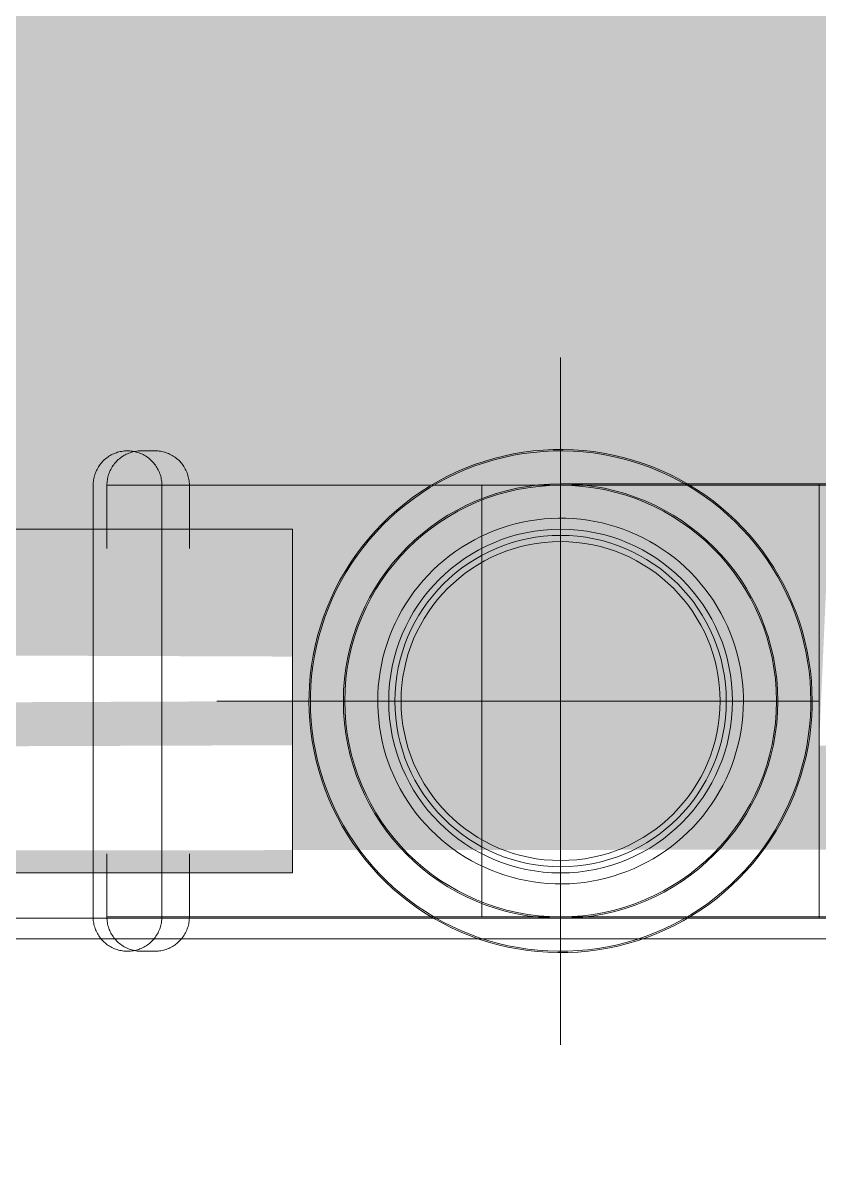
# Model space of a CAD drawing. Header units: metres. Extents: x 149 to 429, y -3 to 162.
# Drawn here: x 361.0485 to 361.1064, y 100.7074 to 100.7908 of the extents above; entities that cross this region are included whole.
import ezdxf

# ---------------------------------------------------------------- set-up
doc = ezdxf.new("R2010")
doc.units = ezdxf.units.M
doc.layers.add('1053_ARQ_BASE_MATADOURO_dwg', color=7, linetype='Continuous', lineweight=5, true_color=0x767676)
for name, color, linetype, lineweight in [('A-VISTA01', 7, 'Continuous', 20), ('A-WALL', 7, 'Continuous', 9), ('A_lay', 7, 'Continuous', 5), ('P-PIPE', 7, 'Continuous', 5), ('P-PIPE-CNTR', 7, 'Continuous', 5)]:
    doc.layers.add(name, color=color, linetype=linetype, lineweight=lineweight)

# ---------------------------------------------------------------- blocks, each defined once
blk = doc.blocks.new('AÇO_Cotovelo 90 45 - AÇO_Cotovelo 90 45-V111-TÉRREO 1_20 - Dependente 2')
at = {"layer": 'P-PIPE'}
for p, q in [((154.715823, 100.757284), (154.701323, 100.757284)), ((154.701323, 100.757284), (154.701323, 100.741484)), ((154.701323, 100.741484), (154.701323, 100.757284)), ((154.715823, 100.741484), (154.715823, 100.757284)), ((154.701323, 100.741484), (154.701323, 100.725684)), ((154.701323, 100.725684), (154.701323, 100.741484)), ((154.715823, 100.725684), (154.715823, 100.741484)), ((154.701323, 100.725684), (154.715823, 100.725684))]:
    blk.add_line(p, q, dxfattribs=at)
at = {"layer": 'P-PIPE', "flags": 128}
for points in [[(154.700823, 100.741484), (154.700808, 100.742216), (154.700765, 100.742947), (154.700691, 100.743675), (154.700589, 100.7444), (154.700458, 100.74512), (154.700299, 100.745834), (154.70011, 100.746542), (154.699894, 100.747241), (154.69965, 100.747931), (154.699378, 100.748611), (154.69908, 100.749279), (154.698755, 100.749935), (154.698404, 100.750577), (154.698028, 100.751205), (154.697627, 100.751817), (154.697201, 100.752413), (154.696753, 100.752991), (154.696281, 100.753551), (154.695788, 100.754092), (154.695273, 100.754612), (154.694738, 100.755111), (154.694183, 100.755589), (154.69361, 100.756044), (154.693018, 100.756476), (154.692411, 100.756883), (154.691787, 100.757266), (154.691148, 100.757624), (154.690496, 100.757956), (154.689831, 100.758262), (154.689154, 100.758541), (154.688467, 100.758792), (154.68777, 100.759016), (154.687065, 100.759212), (154.686352, 100.759379), (154.685633, 100.759518), (154.68491, 100.759628), (154.684182, 100.759709), (154.683452, 100.759761), (154.682721, 100.759783), (154.681989, 100.759777), (154.681258, 100.759741), (154.680529, 100.759675), (154.679803, 100.759581), (154.679081, 100.759458), (154.678365, 100.759306), (154.677656, 100.759125), (154.676954, 100.758916), (154.676262, 100.75868), (154.675579, 100.758416), (154.674908, 100.758124), (154.674248, 100.757807), (154.673602, 100.757463), (154.67297, 100.757093), (154.672354, 100.756699), (154.671753, 100.75628), (154.67117, 100.755837), (154.670606, 100.755372), (154.67006, 100.754884), (154.669534, 100.754375), (154.669029, 100.753845), (154.668545, 100.753296), (154.668084, 100.752727), (154.667646, 100.752141), (154.667232, 100.751538), (154.666842, 100.750918), (154.666477, 100.750283), (154.666138, 100.749635), (154.665825, 100.748973), (154.665539, 100.748299), (154.66528, 100.747615), (154.665049, 100.74692), (154.664846, 100.746217), (154.66467, 100.745506), (154.664524, 100.744789), (154.664406, 100.744067), (154.664317, 100.74334), (154.664258, 100.742611), (154.664227, 100.741879), (154.664223, 100.741484)], [(154.710823, 100.757284), (154.710825, 100.757384), (154.710831, 100.757484), (154.710841, 100.757584), (154.710855, 100.757683), (154.710873, 100.757781), (154.710895, 100.757879), (154.71092, 100.757975), (154.71095, 100.758071), (154.710983, 100.758165), (154.71102, 100.758258), (154.711061, 100.758349), (154.711106, 100.758439), (154.711153, 100.758527), (154.711205, 100.758612), (154.71126, 100.758696), (154.711318, 100.758777), (154.711379, 100.758856), (154.711444, 100.758933), (154.711511, 100.759007), (154.711581, 100.759078), (154.711654, 100.759146), (154.71173, 100.759211), (154.711808, 100.759273), (154.711889, 100.759332), (154.711972, 100.759388), (154.712057, 100.75944), (154.712145, 100.759489), (154.712234, 100.759535), (154.712325, 100.759576), (154.712417, 100.759614), (154.712511, 100.759649), (154.712606, 100.759679), (154.712703, 100.759706), (154.7128, 100.759729), (154.712898, 100.759748), (154.712997, 100.759763), (154.713096, 100.759774), (154.713196, 100.759781), (154.713296, 100.759784), (154.713323, 100.759784)], [(154.713323, 100.759784), (154.713423, 100.759782), (154.713523, 100.759776), (154.713622, 100.759766), (154.713721, 100.759752), (154.71382, 100.759734), (154.713917, 100.759713), (154.714014, 100.759687), (154.714109, 100.759657), (154.714204, 100.759624), (154.714297, 100.759587), (154.714388, 100.759546), (154.714477, 100.759502), (154.714565, 100.759454), (154.714651, 100.759402), (154.714735, 100.759348), (154.714816, 100.75929), (154.714895, 100.759228), (154.714971, 100.759164), (154.715045, 100.759096), (154.715116, 100.759026), (154.715185, 100.758953), (154.71525, 100.758877), (154.715312, 100.758799), (154.715371, 100.758718), (154.715427, 100.758635), (154.715479, 100.75855), (154.715528, 100.758463), (154.715573, 100.758374), (154.715615, 100.758283), (154.715653, 100.75819), (154.715687, 100.758096), (154.715718, 100.758001), (154.715745, 100.757905), (154.715768, 100.757807), (154.715787, 100.757709), (154.715802, 100.75761), (154.715813, 100.757511), (154.71582, 100.757411), (154.715823, 100.757311), (154.715823, 100.757284)], [(154.701323, 100.757284), (154.700571, 100.757284), (154.699821, 100.757284), (154.699072, 100.757284), (154.698328, 100.757284), (154.697588, 100.757284), (154.696854, 100.757284), (154.696128, 100.757284), (154.695409, 100.757284), (154.6947, 100.757284), (154.694002, 100.757284), (154.693315, 100.757284), (154.692642, 100.757284), (154.691982, 100.757284), (154.691337, 100.757284), (154.690708, 100.757284), (154.690096, 100.757284), (154.689502, 100.757284), (154.688927, 100.757284), (154.688371, 100.757284), (154.687837, 100.757284), (154.687324, 100.757284), (154.686833, 100.757284), (154.686366, 100.757284), (154.685922, 100.757284), (154.685503, 100.757284), (154.68511, 100.757284), (154.684742, 100.757284), (154.684401, 100.757284), (154.684087, 100.757284), (154.683801, 100.757284), (154.683542, 100.757284), (154.683312, 100.757284), (154.683111, 100.757284), (154.682939, 100.757284), (154.682797, 100.757284), (154.682684, 100.757284), (154.6826, 100.757284), (154.682547, 100.757284)], [(154.710823, 100.757272), (154.710823, 100.757234), (154.710823, 100.757171), (154.710823, 100.757083), (154.710823, 100.756969), (154.710823, 100.756831), (154.710823, 100.756669), (154.710823, 100.756482), (154.710823, 100.756271), (154.710823, 100.756037), (154.710823, 100.755779), (154.710823, 100.755499), (154.710823, 100.755196), (154.710823, 100.754871), (154.710823, 100.754525), (154.710823, 100.754157), (154.710823, 100.75377), (154.710823, 100.753363), (154.710823, 100.752937), (154.710823, 100.752492), (154.710823, 100.75203), (154.710823, 100.751551), (154.710823, 100.751056), (154.710823, 100.750546), (154.710823, 100.750021), (154.710823, 100.749483), (154.710823, 100.748931), (154.710823, 100.748368), (154.710823, 100.747794), (154.710823, 100.74721), (154.710823, 100.746616), (154.710823, 100.746014), (154.710823, 100.745406), (154.710823, 100.74479), (154.710823, 100.74417), (154.710823, 100.743545), (154.710823, 100.742917), (154.710823, 100.742287), (154.710823, 100.741655), (154.710823, 100.741484)], [(154.710823, 100.753662), (154.710823, 100.754055), (154.710823, 100.754428), (154.710823, 100.75478), (154.710823, 100.75511), (154.710823, 100.755419), (154.710823, 100.755706), (154.710823, 100.75597), (154.710823, 100.756211), (154.710823, 100.756428), (154.710823, 100.756621), (154.710823, 100.75679), (154.710823, 100.756935), (154.710823, 100.757054), (154.710823, 100.757149), (154.710823, 100.757219), (154.710823, 100.757264)], [(154.715823, 100.757272), (154.715823, 100.757234), (154.715823, 100.757171), (154.715823, 100.757083), (154.715823, 100.756969), (154.715823, 100.756831), (154.715823, 100.756669), (154.715823, 100.756482), (154.715823, 100.756271), (154.715823, 100.756037), (154.715823, 100.755779), (154.715823, 100.755499), (154.715823, 100.755196), (154.715823, 100.754871), (154.715823, 100.754525), (154.715823, 100.754157), (154.715823, 100.75377)], [(154.715823, 100.741484), (154.715823, 100.742116), (154.715823, 100.742747), (154.715823, 100.743376), (154.715823, 100.744002), (154.715823, 100.744623), (154.715823, 100.74524), (154.715823, 100.745851), (154.715823, 100.746454), (154.715823, 100.74705), (154.715823, 100.747637), (154.715823, 100.748214), (154.715823, 100.74878), (154.715823, 100.749335), (154.715823, 100.749877), (154.715823, 100.750406), (154.715823, 100.75092), (154.715823, 100.751419), (154.715823, 100.751903), (154.715823, 100.752369), (154.715823, 100.752819), (154.715823, 100.75325), (154.715823, 100.753662), (154.715823, 100.754055), (154.715823, 100.754428), (154.715823, 100.75478), (154.715823, 100.75511), (154.715823, 100.755419), (154.715823, 100.755706), (154.715823, 100.75597), (154.715823, 100.756211), (154.715823, 100.756428), (154.715823, 100.756621), (154.715823, 100.75679), (154.715823, 100.756935), (154.715823, 100.757054), (154.715823, 100.757149), (154.715823, 100.757219), (154.715823, 100.757264)], [(154.669223, 100.741484), (154.669234, 100.742016), (154.669266, 100.742547), (154.669319, 100.743077), (154.669393, 100.743603), (154.669488, 100.744127), (154.669604, 100.744646), (154.669741, 100.74516), (154.669898, 100.745668), (154.670076, 100.74617), (154.670273, 100.746664), (154.67049, 100.747149), (154.670726, 100.747626), (154.670981, 100.748093), (154.671255, 100.748549), (154.671546, 100.748994), (154.671855, 100.749427), (154.672181, 100.749847), (154.672524, 100.750254), (154.672883, 100.750647), (154.673257, 100.751025), (154.673646, 100.751388), (154.674049, 100.751735), (154.674466, 100.752066), (154.674895, 100.75238), (154.675337, 100.752676), (154.67579, 100.752954), (154.676254, 100.753214), (154.676728, 100.753456), (154.677212, 100.753678), (154.677704, 100.75388), (154.678203, 100.754063), (154.67871, 100.754226), (154.679222, 100.754368), (154.67974, 100.75449), (154.680262, 100.754591), (154.680788, 100.754671), (154.681317, 100.75473), (154.681848, 100.754767), (154.682379, 100.754784), (154.682911, 100.754779), (154.683443, 100.754752), (154.683973, 100.754705), (154.6845, 100.754637), (154.685024, 100.754547), (154.685545, 100.754437), (154.68606, 100.754305), (154.68657, 100.754154), (154.687074, 100.753982), (154.68757, 100.75379), (154.688058, 100.753578), (154.688537, 100.753347), (154.689007, 100.753097), (154.689466, 100.752828), (154.689914, 100.752542), (154.69035, 100.752237), (154.690774, 100.751916), (154.691184, 100.751577), (154.691581, 100.751223), (154.691963, 100.750853), (154.69233, 100.750468), (154.692682, 100.750069), (154.693017, 100.749656), (154.693335, 100.749229), (154.693636, 100.748791), (154.69392, 100.74834), (154.694185, 100.747879), (154.694431, 100.747408), (154.694658, 100.746927), (154.694866, 100.746437), (154.695055, 100.74594), (154.695223, 100.745435), (154.695371, 100.744924), (154.695498, 100.744407), (154.695604, 100.743886), (154.69569, 100.743361), (154.695754, 100.742833), (154.695798, 100.742303), (154.69582, 100.741771), (154.695823, 100.741484)], [(154.664223, 100.741484), (154.664238, 100.740753), (154.664282, 100.740022), (154.664355, 100.739294), (154.664457, 100.738569), (154.664588, 100.737849), (154.664748, 100.737134), (154.664936, 100.736427), (154.665152, 100.735728), (154.665396, 100.735038), (154.665668, 100.734358), (154.665966, 100.73369), (154.666291, 100.733034), (154.666642, 100.732391), (154.667018, 100.731764), (154.667419, 100.731151), (154.667845, 100.730556), (154.668293, 100.729977), (154.668765, 100.729418), (154.669259, 100.728877), (154.669773, 100.728357), (154.670308, 100.727857), (154.670863, 100.72738), (154.671437, 100.726925), (154.672028, 100.726493), (154.672636, 100.726085), (154.673259, 100.725702), (154.673898, 100.725345), (154.67455, 100.725012), (154.675215, 100.724707), (154.675892, 100.724428), (154.676579, 100.724176), (154.677276, 100.723953), (154.677981, 100.723757), (154.678694, 100.723589), (154.679413, 100.723451), (154.680136, 100.723341), (154.680864, 100.72326), (154.681594, 100.723208), (154.682325, 100.723185), (154.683057, 100.723192), (154.683788, 100.723228), (154.684517, 100.723293), (154.685243, 100.723388), (154.685965, 100.723511), (154.686681, 100.723663), (154.68739, 100.723843), (154.688092, 100.724052), (154.688784, 100.724289), (154.689467, 100.724553), (154.690139, 100.724844), (154.690798, 100.725162), (154.691444, 100.725506), (154.692076, 100.725876), (154.692692, 100.72627), (154.693293, 100.726689), (154.693876, 100.727131), (154.694441, 100.727597), (154.694986, 100.728084), (154.695512, 100.728594), (154.696017, 100.729123), (154.696501, 100.729673), (154.696962, 100.730241), (154.6974, 100.730828), (154.697814, 100.731431), (154.698204, 100.732051), (154.698569, 100.732685), (154.698908, 100.733334), (154.699221, 100.733996), (154.699507, 100.734669), (154.699766, 100.735354), (154.699997, 100.736048), (154.7002, 100.736752), (154.700376, 100.737462), (154.700522, 100.738179), (154.70064, 100.738902), (154.700729, 100.739628), (154.700788, 100.740358), (154.700819, 100.741089), (154.700823, 100.741484)], [(154.695823, 100.741484), (154.695812, 100.740952), (154.69578, 100.740421), (154.695727, 100.739892), (154.695653, 100.739365), (154.695558, 100.738842), (154.695442, 100.738323), (154.695305, 100.737809), (154.695148, 100.737301), (154.69497, 100.736799), (154.694773, 100.736305), (154.694556, 100.735819), (154.69432, 100.735343), (154.694065, 100.734876), (154.693792, 100.73442), (154.6935, 100.733975), (154.693191, 100.733542), (154.692865, 100.733121), (154.692522, 100.732715), (154.692163, 100.732322), (154.691789, 100.731943), (154.6914, 100.731581), (154.690997, 100.731234), (154.69058, 100.730903), (154.690151, 100.730589), (154.689709, 100.730293), (154.689256, 100.730014), (154.688792, 100.729754), (154.688318, 100.729513), (154.687834, 100.729291), (154.687342, 100.729088), (154.686843, 100.728905), (154.686336, 100.728743), (154.685824, 100.7286), (154.685306, 100.728479), (154.684784, 100.728378), (154.684258, 100.728298), (154.683729, 100.728239), (154.683198, 100.728201), (154.682667, 100.728185), (154.682135, 100.72819), (154.681603, 100.728216), (154.681074, 100.728264), (154.680546, 100.728332), (154.680022, 100.728422), (154.679501, 100.728532), (154.678986, 100.728663), (154.678476, 100.728815), (154.677972, 100.728987), (154.677476, 100.729179), (154.676988, 100.729391), (154.676509, 100.729622), (154.67604, 100.729872), (154.67558, 100.73014), (154.675132, 100.730427), (154.674696, 100.730731), (154.674272, 100.731053), (154.673862, 100.731391), (154.673465, 100.731746), (154.673083, 100.732116), (154.672716, 100.732501), (154.672364, 100.7329), (154.672029, 100.733313), (154.671711, 100.733739), (154.67141, 100.734178), (154.671126, 100.734628), (154.670861, 100.735089), (154.670615, 100.735561), (154.670388, 100.736042), (154.67018, 100.736531), (154.669991, 100.737029), (154.669823, 100.737534), (154.669676, 100.738045), (154.669548, 100.738561), (154.669442, 100.739082), (154.669356, 100.739607), (154.669292, 100.740135), (154.669248, 100.740666), (154.669226, 100.741197), (154.669223, 100.741484)], [(154.710823, 100.741484), (154.710823, 100.740852), (154.710823, 100.740222), (154.710823, 100.739593), (154.710823, 100.738967), (154.710823, 100.738345), (154.710823, 100.737729), (154.710823, 100.737118), (154.710823, 100.736514), (154.710823, 100.735918), (154.710823, 100.735332), (154.710823, 100.734754), (154.710823, 100.734188), (154.710823, 100.733634), (154.710823, 100.733092), (154.710823, 100.732563), (154.710823, 100.732049), (154.710823, 100.731549), (154.710823, 100.731066), (154.710823, 100.730599), (154.710823, 100.73015), (154.710823, 100.729719), (154.710823, 100.729307), (154.710823, 100.728914), (154.710823, 100.728541), (154.710823, 100.728189), (154.710823, 100.727858), (154.710823, 100.727549), (154.710823, 100.727263), (154.710823, 100.726999), (154.710823, 100.726758), (154.710823, 100.726541), (154.710823, 100.726348), (154.710823, 100.726179), (154.710823, 100.726034), (154.710823, 100.725914), (154.710823, 100.725819), (154.710823, 100.725749), (154.710823, 100.725705)], [(154.715823, 100.725697), (154.715823, 100.725735), (154.715823, 100.725798), (154.715823, 100.725886), (154.715823, 100.725999), (154.715823, 100.726137), (154.715823, 100.7263), (154.715823, 100.726486), (154.715823, 100.726697), (154.715823, 100.726932), (154.715823, 100.727189), (154.715823, 100.72747), (154.715823, 100.727773), (154.715823, 100.728098), (154.715823, 100.728444), (154.715823, 100.728811), (154.715823, 100.729199), (154.715823, 100.729606), (154.715823, 100.730032), (154.715823, 100.730476), (154.715823, 100.730938), (154.715823, 100.731417), (154.715823, 100.731912), (154.715823, 100.732423), (154.715823, 100.732948), (154.715823, 100.733486), (154.715823, 100.734037), (154.715823, 100.734601), (154.715823, 100.735175), (154.715823, 100.735759), (154.715823, 100.736353), (154.715823, 100.736954), (154.715823, 100.737563), (154.715823, 100.738178), (154.715823, 100.738799), (154.715823, 100.739424), (154.715823, 100.740052), (154.715823, 100.740682), (154.715823, 100.741314), (154.715823, 100.741484)], [(154.715823, 100.729307), (154.715823, 100.728914), (154.715823, 100.728541), (154.715823, 100.728189), (154.715823, 100.727858), (154.715823, 100.727549), (154.715823, 100.727263), (154.715823, 100.726999), (154.715823, 100.726758), (154.715823, 100.726541), (154.715823, 100.726348), (154.715823, 100.726179), (154.715823, 100.726034), (154.715823, 100.725914), (154.715823, 100.725819), (154.715823, 100.725749), (154.715823, 100.725705)], [(154.710823, 100.725697), (154.710823, 100.725735), (154.710823, 100.725798), (154.710823, 100.725886), (154.710823, 100.725999), (154.710823, 100.726137), (154.710823, 100.7263), (154.710823, 100.726486), (154.710823, 100.726697), (154.710823, 100.726932), (154.710823, 100.727189), (154.710823, 100.72747), (154.710823, 100.727773), (154.710823, 100.728098), (154.710823, 100.728444), (154.710823, 100.728811), (154.710823, 100.729199)], [(154.682538, 100.725684), (154.682583, 100.725684), (154.682658, 100.725684), (154.682763, 100.725684), (154.682898, 100.725684), (154.683062, 100.725684), (154.683255, 100.725684), (154.683477, 100.725684), (154.683728, 100.725684), (154.684007, 100.725684), (154.684314, 100.725684), (154.684648, 100.725684), (154.685008, 100.725684), (154.685395, 100.725684), (154.685807, 100.725684), (154.686244, 100.725684), (154.686705, 100.725684), (154.687189, 100.725684), (154.687696, 100.725684), (154.688225, 100.725684), (154.688775, 100.725684), (154.689345, 100.725684), (154.689934, 100.725684), (154.690541, 100.725684), (154.691165, 100.725684), (154.691806, 100.725684), (154.692462, 100.725684), (154.693132, 100.725684), (154.693815, 100.725684), (154.694511, 100.725684), (154.695217, 100.725684), (154.695933, 100.725684), (154.696657, 100.725684), (154.697389, 100.725684), (154.698128, 100.725684), (154.698871, 100.725684), (154.699618, 100.725684), (154.700368, 100.725684), (154.70112, 100.725684), (154.701323, 100.725684)], [(154.713323, 100.723184), (154.713223, 100.723186), (154.713123, 100.723192), (154.713024, 100.723202), (154.712925, 100.723216), (154.712826, 100.723234), (154.712729, 100.723256), (154.712632, 100.723282), (154.712537, 100.723311), (154.712442, 100.723345), (154.712349, 100.723382), (154.712258, 100.723422), (154.712169, 100.723467), (154.712081, 100.723515), (154.711995, 100.723566), (154.711911, 100.723621), (154.71183, 100.723679), (154.711751, 100.72374), (154.711675, 100.723805), (154.711601, 100.723872), (154.71153, 100.723943), (154.711461, 100.724016), (154.711396, 100.724091), (154.711334, 100.72417), (154.711275, 100.724251), (154.711219, 100.724334), (154.711167, 100.724419), (154.711118, 100.724506), (154.711073, 100.724595), (154.711031, 100.724686), (154.710993, 100.724778), (154.710959, 100.724872), (154.710928, 100.724968), (154.710901, 100.725064), (154.710878, 100.725161), (154.710859, 100.725259), (154.710844, 100.725358), (154.710833, 100.725458), (154.710826, 100.725557), (154.710823, 100.725657), (154.710823, 100.725684)], [(154.715823, 100.725684), (154.715821, 100.725584), (154.715815, 100.725485), (154.715805, 100.725385), (154.715791, 100.725286), (154.715773, 100.725188), (154.715751, 100.72509), (154.715726, 100.724993), (154.715696, 100.724898), (154.715663, 100.724804), (154.715626, 100.724711), (154.715585, 100.724619), (154.715541, 100.72453), (154.715493, 100.724442), (154.715441, 100.724356), (154.715386, 100.724273), (154.715328, 100.724191), (154.715267, 100.724112), (154.715203, 100.724036), (154.715135, 100.723962), (154.715065, 100.723891), (154.714992, 100.723823), (154.714916, 100.723757), (154.714838, 100.723695), (154.714757, 100.723636), (154.714674, 100.723581), (154.714589, 100.723528), (154.714501, 100.723479), (154.714412, 100.723434), (154.714321, 100.723392), (154.714229, 100.723354), (154.714135, 100.72332), (154.71404, 100.723289), (154.713943, 100.723263), (154.713846, 100.72324), (154.713748, 100.723221), (154.713649, 100.723206), (154.71355, 100.723195), (154.71345, 100.723188), (154.71335, 100.723184), (154.713323, 100.723184)]]:
    blk.add_lwpolyline(points, dxfattribs=at)
at = {"layer": 'P-PIPE'}
for radius, start, end in [(0.0158, 0, 180), (0.0158, 0, 180), (0.0158, 0, 180), (0.01205, 0, 180), (0.01205, 0, 180), (0.0158, 180, 0), (0.0158, 180, 0), (0.0158, 180, 0), (0.01205, 180, 0), (0.01205, 180, 0)]:
    blk.add_arc((154.682523, 100.741484), radius, start, end, dxfattribs=at)
blk = doc.blocks.new('1053_ARQ_BASE_MATADOURO_dwg_arq geral tgov-4039641-TÉRREO 1_20 - Dependente 2')
at = {"layer": 'A_lay', "true_color": 0xaaaaaa}
h = blk.add_hatch(dxfattribs=at)
h.set_pattern_fill('FP_5', color=253, style=0, pattern_type=2)
h.set_pattern_definition([(0, (0, 0), (0, 0.16), []), (90, (0, 0), (-0.08, 0.16), [0.16, -0.16])])
h.paths.add_polyline_path([(19.91096, 17.038188), (29.345905, 17.038188), (29.345905, 17.53815), (19.672728, 17.530798), (19.672728, 17.038188)])
at = {"layer": 'A-VISTA01', "color": 253, "true_color": 0xaaaaaa, "flags": 128}
blk.add_lwpolyline([(19.372728, 17.68815), (29.345905, 17.68815), (29.345905, 17.53815), (19.372728, 17.53815)], dxfattribs=at)
blk = doc.blocks.new('1053_ARQ_BASE_MATADOURO_dwg-3625622-TÉRREO 1_20 - Dependente 2')
blk.add_blockref('1053_ARQ_BASE_MATADOURO_dwg_arq geral tgov-4039641-TÉRREO 1_20 - Dependente 2', (130.209795, 83.186034))

msp = doc.modelspace()

# ---------------------------------------------------------------- hatches: boundary and pattern name
at = {"layer": 'A-WALL', "true_color": 0xffd4aa, "transparency": 33554483}
h = msp.add_hatch(color=41, dxfattribs=at)
h.paths.add_polyline_path([(355.861708, 100.725684), (365.893955, 100.735234), (365.894188, 100.747729), (365.907802, 100.74472), (365.908016, 100.725684), (365.944445, 100.735234), (365.944445, 100.874184), (355.844439, 100.874184), (355.861535, 100.725684)])
h.paths.add_polyline_path([(359.719088, 100.728984), (358.52056, 100.738249), (358.52056, 100.753984), (361.06806, 100.74472), (361.06806, 100.728984), (360.996406, 100.728984)])
h.paths.add_polyline_path([(356.525793, 100.728984), (356.46536, 100.738249), (356.46536, 100.753984), (358.45456, 100.74472), (358.45456, 100.728984), (357.164452, 100.728984)])
h.paths.add_polyline_path([(365.46702, 100.728984), (361.10636, 100.738249), (361.10706, 100.753984), (365.884487, 100.74472), (365.884487, 100.728984), (365.70976, 100.728984)])
at = {"layer": 'P-PIPE', "true_color": 0xc0c0c0}
for points in [[(359.719088, 100.741484), (361.06806, 100.75231), (361.06806, 100.753984), (358.52056, 100.74472), (358.52056, 100.741484), (359.080429, 100.741484)], [(358.52056, 100.728984), (361.06806, 100.738273), (361.06806, 100.741484), (358.52056, 100.730659), (358.52056, 100.72941)]]:
    msp.add_hatch(color=9, dxfattribs=at).paths.add_polyline_path(points)

# ---------------------------------------------------------------- linework, layer by layer
at = {"layer": 'A-WALL', "color": 253, "true_color": 0xaaaaaa}
for p, q in [((355.861535, 100.725684), (365.944445, 100.725684)), ((355.861708, 100.724184), (365.944445, 100.724184))]:
    msp.add_line(p, q, dxfattribs=at)
at = {"layer": 'P-PIPE'}
for p, q in [((361.05806, 100.759684), (361.05706, 100.759684)), ((361.12056, 100.757184), (361.05456, 100.757184)), ((361.05456, 100.757184), (361.05456, 100.755081)), ((361.05456, 100.757184), (361.05456, 100.752586)), ((361.06806, 100.757184), (361.05856, 100.757184)), ((361.05856, 100.741484), (361.05856, 100.757184)), ((361.06056, 100.757184), (361.06056, 100.752586)), ((361.08756, 100.757184), (361.06806, 100.757184)), ((361.11656, 100.757184), (361.081819, 100.757184)), ((361.081819, 100.757184), (361.081819, 100.741484)), ((361.10706, 100.757184), (361.08756, 100.757184)), ((361.06806, 100.753984), (358.52056, 100.753984)), ((361.06806, 100.728984), (361.06806, 100.753984)), ((361.10636, 100.753984), (361.10636, 100.728984)), ((361.081819, 100.741484), (361.081819, 100.753084)), ((361.05856, 100.725784), (361.05856, 100.741484)), ((361.081819, 100.729884), (361.081819, 100.741484)), ((361.081819, 100.741484), (361.081819, 100.725784)), ((361.05456, 100.730383), (361.05456, 100.725784)), ((361.06056, 100.730383), (361.06056, 100.725784)), ((358.52056, 100.728984), (361.06806, 100.728984)), ((361.05456, 100.727888), (361.05456, 100.725784)), ((361.05456, 100.725784), (361.12056, 100.725784)), ((361.05856, 100.725784), (361.06806, 100.725784)), ((361.06806, 100.725784), (361.08756, 100.725784)), ((361.081819, 100.725784), (361.11656, 100.725784)), ((361.08756, 100.725784), (361.10706, 100.725784)), ((361.05706, 100.723284), (361.05806, 100.723284))]:
    msp.add_line(p, q, dxfattribs=at)
at = {"layer": 'P-PIPE', "flags": 128}
for points in [[(361.05356, 100.757184), (361.053562, 100.757284), (361.053568, 100.757384), (361.053578, 100.757484), (361.053592, 100.757583), (361.05361, 100.757681), (361.053632, 100.757779), (361.053658, 100.757875), (361.053687, 100.757971), (361.05372, 100.758065), (361.053758, 100.758158), (361.053798, 100.758249), (361.053843, 100.758339), (361.053891, 100.758427), (361.053942, 100.758512), (361.053997, 100.758596), (361.054055, 100.758677), (361.054116, 100.758756), (361.054181, 100.758833), (361.054248, 100.758907), (361.054318, 100.758978), (361.054392, 100.759046), (361.054467, 100.759111), (361.054546, 100.759173), (361.054626, 100.759232), (361.054709, 100.759288), (361.054795, 100.75934), (361.054882, 100.759389), (361.054971, 100.759435), (361.055062, 100.759476), (361.055154, 100.759514), (361.055248, 100.759549), (361.055343, 100.759579), (361.05544, 100.759606), (361.055537, 100.759629), (361.055635, 100.759648), (361.055734, 100.759663), (361.055834, 100.759674), (361.055933, 100.759681), (361.056033, 100.759684), (361.056133, 100.759683), (361.056233, 100.759678), (361.056333, 100.759669), (361.056432, 100.759657), (361.05653, 100.75964), (361.056628, 100.759619), (361.056725, 100.759594), (361.056821, 100.759566), (361.056916, 100.759533), (361.057009, 100.759497), (361.057101, 100.759458), (361.057191, 100.759414), (361.057279, 100.759367), (361.057365, 100.759317), (361.057449, 100.759263), (361.057531, 100.759206), (361.057611, 100.759145), (361.057688, 100.759082), (361.057763, 100.759015), (361.057835, 100.758945), (361.057904, 100.758873), (361.05797, 100.758798), (361.058033, 100.75872), (361.058093, 100.75864), (361.058149, 100.758558), (361.058202, 100.758473), (361.058252, 100.758386), (361.058299, 100.758298), (361.058341, 100.758207), (361.05838, 100.758115), (361.058416, 100.758022), (361.058447, 100.757927), (361.058475, 100.757831), (361.058499, 100.757734), (361.058519, 100.757636), (361.058535, 100.757537), (361.058547, 100.757438), (361.058555, 100.757338), (361.05856, 100.757238), (361.05856, 100.757184)], [(361.05456, 100.757184), (361.054562, 100.757284), (361.054568, 100.757384), (361.054578, 100.757484), (361.054592, 100.757583), (361.05461, 100.757681), (361.054632, 100.757779), (361.054658, 100.757875), (361.054687, 100.757971), (361.05472, 100.758065), (361.054758, 100.758158), (361.054798, 100.758249), (361.054843, 100.758339), (361.054891, 100.758427), (361.054942, 100.758512), (361.054997, 100.758596), (361.055055, 100.758677), (361.055116, 100.758756), (361.055181, 100.758833), (361.055248, 100.758907), (361.055318, 100.758978), (361.055392, 100.759046), (361.055467, 100.759111), (361.055546, 100.759173), (361.055626, 100.759232), (361.055709, 100.759288), (361.055795, 100.75934), (361.055882, 100.759389), (361.055971, 100.759435), (361.056062, 100.759476), (361.056154, 100.759514), (361.056248, 100.759549), (361.056343, 100.759579), (361.05644, 100.759606), (361.056537, 100.759629), (361.056635, 100.759648), (361.056734, 100.759663), (361.056834, 100.759674), (361.056933, 100.759681), (361.057033, 100.759684), (361.05706, 100.759684)], [(361.05806, 100.759684), (361.05816, 100.759682), (361.05826, 100.759676), (361.058359, 100.759666), (361.058458, 100.759652), (361.058557, 100.759634), (361.058654, 100.759613), (361.058751, 100.759587), (361.058847, 100.759557), (361.058941, 100.759524), (361.059034, 100.759487), (361.059125, 100.759446), (361.059215, 100.759402), (361.059302, 100.759354), (361.059388, 100.759302), (361.059472, 100.759248), (361.059553, 100.75919), (361.059632, 100.759128), (361.059709, 100.759064), (361.059782, 100.758996), (361.059854, 100.758926), (361.059922, 100.758853), (361.059987, 100.758777), (361.060049, 100.758699), (361.060108, 100.758618), (361.060164, 100.758535), (361.060216, 100.75845), (361.060265, 100.758363), (361.06031, 100.758274), (361.060352, 100.758183), (361.06039, 100.75809), (361.060425, 100.757996), (361.060455, 100.757901), (361.060482, 100.757805), (361.060505, 100.757707), (361.060524, 100.757609), (361.060539, 100.75751), (361.06055, 100.757411), (361.060557, 100.757311), (361.06056, 100.757211), (361.06056, 100.757184)], [(361.10576, 100.741484), (361.105746, 100.742212), (361.105702, 100.742939), (361.105629, 100.743663), (361.105528, 100.744384), (361.105397, 100.7451), (361.105239, 100.745811), (361.105051, 100.746514), (361.104836, 100.747209), (361.104594, 100.747896), (361.104324, 100.748572), (361.104027, 100.749236), (361.103703, 100.749889), (361.103354, 100.750528), (361.10298, 100.751152), (361.102581, 100.751761), (361.102158, 100.752353), (361.101712, 100.752928), (361.101243, 100.753485), (361.100752, 100.754023), (361.10024, 100.75454), (361.099708, 100.755037), (361.099156, 100.755512), (361.098586, 100.755964), (361.097998, 100.756394), (361.097394, 100.756799), (361.096773, 100.75718), (361.096138, 100.757536), (361.09549, 100.757866), (361.094828, 100.75817), (361.094155, 100.758447), (361.093471, 100.758698), (361.092778, 100.75892), (361.092077, 100.759115), (361.091368, 100.759281), (361.090654, 100.75942), (361.089934, 100.759529), (361.08921, 100.759609), (361.088484, 100.759661), (361.087757, 100.759683), (361.087029, 100.759677), (361.086302, 100.759641), (361.085577, 100.759576), (361.084855, 100.759482), (361.084137, 100.75936), (361.083425, 100.759208), (361.08272, 100.759029), (361.082022, 100.758821), (361.081333, 100.758586), (361.080654, 100.758323), (361.079986, 100.758034), (361.079331, 100.757717), (361.078688, 100.757375), (361.07806, 100.757008), (361.077446, 100.756616), (361.076849, 100.756199), (361.07627, 100.755759), (361.075708, 100.755296), (361.075165, 100.754811), (361.074642, 100.754305), (361.07414, 100.753778), (361.073659, 100.753231), (361.0732, 100.752666), (361.072764, 100.752083), (361.072352, 100.751483), (361.071965, 100.750866), (361.071602, 100.750235), (361.071265, 100.74959), (361.070954, 100.748932), (361.070669, 100.748262), (361.070412, 100.747581), (361.070182, 100.74689), (361.069979, 100.746191), (361.069805, 100.745484), (361.069659, 100.744771), (361.069542, 100.744053), (361.069454, 100.74333), (361.069395, 100.742605), (361.069364, 100.741877), (361.06936, 100.741484)], [(361.10576, 100.741484), (361.105746, 100.742212), (361.105702, 100.742939), (361.105629, 100.743663), (361.105528, 100.744384), (361.105397, 100.7451), (361.105239, 100.745811), (361.105051, 100.746514), (361.104836, 100.747209), (361.104594, 100.747896), (361.104324, 100.748572), (361.104027, 100.749236), (361.103703, 100.749889), (361.103354, 100.750528), (361.10298, 100.751152), (361.102581, 100.751761), (361.102158, 100.752353), (361.101712, 100.752928), (361.101243, 100.753485), (361.100752, 100.754023), (361.10024, 100.75454), (361.099708, 100.755037), (361.099156, 100.755512), (361.098586, 100.755964), (361.097998, 100.756394), (361.097394, 100.756799), (361.096773, 100.75718), (361.096138, 100.757536), (361.09549, 100.757866), (361.094828, 100.75817), (361.094155, 100.758447), (361.093471, 100.758698), (361.092778, 100.75892), (361.092077, 100.759115), (361.091368, 100.759281), (361.090654, 100.75942), (361.089934, 100.759529), (361.08921, 100.759609), (361.088484, 100.759661), (361.087757, 100.759683), (361.087029, 100.759677), (361.086302, 100.759641), (361.085577, 100.759576), (361.084855, 100.759482), (361.084137, 100.75936), (361.083425, 100.759208), (361.08272, 100.759029), (361.082022, 100.758821), (361.081333, 100.758586), (361.080654, 100.758323), (361.079986, 100.758034), (361.079331, 100.757717), (361.078688, 100.757375), (361.07806, 100.757008), (361.077446, 100.756616), (361.076849, 100.756199), (361.07627, 100.755759), (361.075708, 100.755296), (361.075165, 100.754811), (361.074642, 100.754305), (361.07414, 100.753778), (361.073659, 100.753231), (361.0732, 100.752666), (361.072764, 100.752083), (361.072352, 100.751483), (361.071965, 100.750866), (361.071602, 100.750235), (361.071265, 100.74959), (361.070954, 100.748932), (361.070669, 100.748262), (361.070412, 100.747581), (361.070182, 100.74689), (361.069979, 100.746191), (361.069805, 100.745484), (361.069659, 100.744771), (361.069542, 100.744053), (361.069454, 100.74333), (361.069395, 100.742605), (361.069364, 100.741877), (361.06936, 100.741484)], [(361.10576, 100.741484), (361.105746, 100.742212), (361.105702, 100.742939), (361.105629, 100.743663), (361.105528, 100.744384), (361.105397, 100.7451), (361.105239, 100.745811), (361.105051, 100.746514), (361.104836, 100.747209), (361.104594, 100.747896), (361.104324, 100.748572), (361.104027, 100.749236), (361.103703, 100.749889), (361.103354, 100.750528), (361.10298, 100.751152), (361.102581, 100.751761), (361.102158, 100.752353), (361.101712, 100.752928), (361.101243, 100.753485), (361.100752, 100.754023), (361.10024, 100.75454), (361.099708, 100.755037), (361.099156, 100.755512), (361.098586, 100.755964), (361.097998, 100.756394), (361.097394, 100.756799), (361.096773, 100.75718), (361.096138, 100.757536), (361.09549, 100.757866), (361.094828, 100.75817), (361.094155, 100.758447), (361.093471, 100.758698), (361.092778, 100.75892), (361.092077, 100.759115), (361.091368, 100.759281), (361.090654, 100.75942), (361.089934, 100.759529), (361.08921, 100.759609), (361.088484, 100.759661), (361.087757, 100.759683), (361.087029, 100.759677), (361.086302, 100.759641), (361.085577, 100.759576), (361.084855, 100.759482), (361.084137, 100.75936), (361.083425, 100.759208), (361.08272, 100.759029), (361.082022, 100.758821), (361.081333, 100.758586), (361.080654, 100.758323), (361.079986, 100.758034), (361.079331, 100.757717), (361.078688, 100.757375), (361.07806, 100.757008), (361.077446, 100.756616), (361.076849, 100.756199), (361.07627, 100.755759), (361.075708, 100.755296), (361.075165, 100.754811), (361.074642, 100.754305), (361.07414, 100.753778), (361.073659, 100.753231), (361.0732, 100.752666), (361.072764, 100.752083), (361.072352, 100.751483), (361.071965, 100.750866), (361.071602, 100.750235), (361.071265, 100.74959), (361.070954, 100.748932), (361.070669, 100.748262), (361.070412, 100.747581), (361.070182, 100.74689), (361.069979, 100.746191), (361.069805, 100.745484), (361.069659, 100.744771), (361.069542, 100.744053), (361.069454, 100.74333), (361.069395, 100.742605), (361.069364, 100.741877), (361.06936, 100.741484)], [(361.05356, 100.757172), (361.05356, 100.757134), (361.05356, 100.757071), (361.05356, 100.756984), (361.05356, 100.756871), (361.05356, 100.756734), (361.05356, 100.756573), (361.05356, 100.756387), (361.05356, 100.756178), (361.05356, 100.755945), (361.05356, 100.755689), (361.05356, 100.75541), (361.05356, 100.755109), (361.05356, 100.754786), (361.05356, 100.754442), (361.05356, 100.754077), (361.05356, 100.753692), (361.05356, 100.753288), (361.05356, 100.752864), (361.05356, 100.752423), (361.05356, 100.751963), (361.05356, 100.751488), (361.05356, 100.750996), (361.05356, 100.750489), (361.05356, 100.749967), (361.05356, 100.749432), (361.05356, 100.748884), (361.05356, 100.748325), (361.05356, 100.747754), (361.05356, 100.747173), (361.05356, 100.746584), (361.05356, 100.745986), (361.05356, 100.745381), (361.05356, 100.744769), (361.05356, 100.744153), (361.05356, 100.743532), (361.05356, 100.742908), (361.05356, 100.742281), (361.05356, 100.741654), (361.05356, 100.741484)], [(361.05356, 100.753585), (361.05356, 100.753975), (361.05356, 100.754346), (361.05356, 100.754695), (361.05356, 100.755024), (361.05356, 100.755331), (361.05356, 100.755616), (361.05356, 100.755878), (361.05356, 100.756117), (361.05356, 100.756333), (361.05356, 100.756525), (361.05356, 100.756693), (361.05356, 100.756837), (361.05356, 100.756956), (361.05356, 100.75705), (361.05356, 100.75712), (361.05356, 100.757164)], [(361.05456, 100.757172), (361.05456, 100.757134), (361.05456, 100.757071), (361.05456, 100.756984), (361.05456, 100.756871), (361.05456, 100.756734), (361.05456, 100.756573), (361.05456, 100.756387), (361.05456, 100.756178), (361.05456, 100.755945), (361.05456, 100.755689), (361.05456, 100.75541), (361.05456, 100.755109), (361.05456, 100.754786), (361.05456, 100.754442), (361.05456, 100.754077)], [(361.05456, 100.753975), (361.05456, 100.754346), (361.05456, 100.754695), (361.05456, 100.755024), (361.05456, 100.755331), (361.05456, 100.755616), (361.05456, 100.755878), (361.05456, 100.756117), (361.05456, 100.756333), (361.05456, 100.756525), (361.05456, 100.756693), (361.05456, 100.756837), (361.05456, 100.756956), (361.05456, 100.75705), (361.05456, 100.75712), (361.05456, 100.757164)], [(361.05856, 100.757172), (361.05856, 100.757134), (361.05856, 100.757071), (361.05856, 100.756984), (361.05856, 100.756871), (361.05856, 100.756734), (361.05856, 100.756573), (361.05856, 100.756387), (361.05856, 100.756178), (361.05856, 100.755945), (361.05856, 100.755689), (361.05856, 100.75541), (361.05856, 100.755109), (361.05856, 100.754786), (361.05856, 100.754442), (361.05856, 100.754077), (361.05856, 100.753692)], [(361.05856, 100.741484), (361.05856, 100.742112), (361.05856, 100.742739), (361.05856, 100.743364), (361.05856, 100.743986), (361.05856, 100.744603), (361.05856, 100.745216), (361.05856, 100.745823), (361.05856, 100.746423), (361.05856, 100.747015), (361.05856, 100.747598), (361.05856, 100.748172), (361.05856, 100.748734), (361.05856, 100.749285), (361.05856, 100.749824), (361.05856, 100.750349), (361.05856, 100.75086), (361.05856, 100.751356), (361.05856, 100.751837), (361.05856, 100.7523), (361.05856, 100.752747), (361.05856, 100.753175), (361.05856, 100.753585), (361.05856, 100.753975), (361.05856, 100.754346), (361.05856, 100.754695), (361.05856, 100.755024), (361.05856, 100.755331), (361.05856, 100.755616), (361.05856, 100.755878), (361.05856, 100.756117), (361.05856, 100.756333), (361.05856, 100.756525), (361.05856, 100.756693), (361.05856, 100.756837), (361.05856, 100.756956), (361.05856, 100.75705), (361.05856, 100.75712), (361.05856, 100.757164)], [(361.06056, 100.757172), (361.06056, 100.757134), (361.06056, 100.757071), (361.06056, 100.756984), (361.06056, 100.756871), (361.06056, 100.756734), (361.06056, 100.756573), (361.06056, 100.756387), (361.06056, 100.756178), (361.06056, 100.755945), (361.06056, 100.755689), (361.06056, 100.75541), (361.06056, 100.755109), (361.06056, 100.754786), (361.06056, 100.754442), (361.06056, 100.754077)], [(361.06056, 100.753975), (361.06056, 100.754346), (361.06056, 100.754695), (361.06056, 100.755024), (361.06056, 100.755331), (361.06056, 100.755616), (361.06056, 100.755878), (361.06056, 100.756117), (361.06056, 100.756333), (361.06056, 100.756525), (361.06056, 100.756693), (361.06056, 100.756837), (361.06056, 100.756956), (361.06056, 100.75705), (361.06056, 100.75712), (361.06056, 100.757164)], [(361.05356, 100.741484), (361.05356, 100.740856), (361.05356, 100.74023), (361.05356, 100.739605), (361.05356, 100.738983), (361.05356, 100.738365), (361.05356, 100.737752), (361.05356, 100.737146), (361.05356, 100.736546), (361.05356, 100.735954), (361.05356, 100.73537), (361.05356, 100.734797), (361.05356, 100.734234), (361.05356, 100.733683), (361.05356, 100.733145), (361.05356, 100.732619), (361.05356, 100.732108), (361.05356, 100.731612), (361.05356, 100.731132), (361.05356, 100.730668), (361.05356, 100.730222), (361.05356, 100.729793), (361.05356, 100.729384), (361.05356, 100.728993), (361.05356, 100.728623), (361.05356, 100.728273), (361.05356, 100.727945), (361.05356, 100.727638), (361.05356, 100.727353), (361.05356, 100.727091), (361.05356, 100.726851), (361.05356, 100.726636), (361.05356, 100.726443), (361.05356, 100.726276), (361.05356, 100.726132), (361.05356, 100.726013), (361.05356, 100.725918), (361.05356, 100.725849), (361.05356, 100.725805)], [(361.05856, 100.725797), (361.05856, 100.725835), (361.05856, 100.725897), (361.05856, 100.725985), (361.05856, 100.726097), (361.05856, 100.726234), (361.05856, 100.726396), (361.05856, 100.726581), (361.05856, 100.726791), (361.05856, 100.727024), (361.05856, 100.72728), (361.05856, 100.727559), (361.05856, 100.72786), (361.05856, 100.728182), (361.05856, 100.728527), (361.05856, 100.728891), (361.05856, 100.729276), (361.05856, 100.729681), (361.05856, 100.730104), (361.05856, 100.730546), (361.05856, 100.731005), (361.05856, 100.731481), (361.05856, 100.731973), (361.05856, 100.73248), (361.05856, 100.733002), (361.05856, 100.733537), (361.05856, 100.734084), (361.05856, 100.734644), (361.05856, 100.735215), (361.05856, 100.735795), (361.05856, 100.736385), (361.05856, 100.736983), (361.05856, 100.737588), (361.05856, 100.738199), (361.05856, 100.738816), (361.05856, 100.739437), (361.05856, 100.740061), (361.05856, 100.740687), (361.05856, 100.741315), (361.05856, 100.741484)], [(361.06936, 100.741484), (361.069375, 100.740757), (361.069418, 100.74003), (361.069491, 100.739306), (361.069593, 100.738585), (361.069723, 100.737869), (361.069882, 100.737158), (361.070069, 100.736455), (361.070284, 100.735759), (361.070527, 100.735073), (361.070797, 100.734397), (361.071094, 100.733732), (361.071417, 100.73308), (361.071766, 100.732441), (361.07214, 100.731817), (361.072539, 100.731208), (361.072962, 100.730615), (361.073408, 100.73004), (361.073877, 100.729484), (361.074368, 100.728946), (361.07488, 100.728428), (361.075412, 100.727932), (361.075964, 100.727457), (361.076534, 100.727004), (361.077122, 100.726575), (361.077727, 100.72617), (361.078347, 100.725789), (361.078982, 100.725433), (361.079631, 100.725103), (361.080292, 100.724799), (361.080965, 100.724521), (361.081649, 100.724271), (361.082342, 100.724048), (361.083043, 100.723854), (361.083752, 100.723687), (361.084467, 100.723549), (361.085186, 100.72344), (361.08591, 100.723359), (361.086636, 100.723308), (361.087364, 100.723285), (361.088092, 100.723292), (361.088819, 100.723328), (361.089544, 100.723393), (361.090266, 100.723487), (361.090983, 100.723609), (361.091695, 100.72376), (361.092401, 100.72394), (361.093098, 100.724147), (361.093787, 100.724383), (361.094466, 100.724645), (361.095134, 100.724935), (361.09579, 100.725251), (361.096432, 100.725593), (361.097061, 100.725961), (361.097674, 100.726353), (361.098271, 100.72677), (361.098851, 100.72721), (361.099413, 100.727673), (361.099955, 100.728158), (361.100478, 100.728664), (361.100981, 100.729191), (361.101462, 100.729737), (361.10192, 100.730303), (361.102356, 100.730886), (361.102768, 100.731486), (361.103156, 100.732102), (361.103518, 100.732733), (361.103855, 100.733379), (361.104167, 100.734037), (361.104451, 100.734707), (361.104709, 100.735388), (361.104939, 100.736078), (361.105141, 100.736777), (361.105315, 100.737484), (361.105461, 100.738197), (361.105578, 100.738916), (361.105666, 100.739639), (361.105726, 100.740364), (361.105756, 100.741091), (361.10576, 100.741484)], [(361.06936, 100.741484), (361.069375, 100.740757), (361.069418, 100.74003), (361.069491, 100.739306), (361.069593, 100.738585), (361.069723, 100.737869), (361.069882, 100.737158), (361.070069, 100.736455), (361.070284, 100.735759), (361.070527, 100.735073), (361.070797, 100.734397), (361.071094, 100.733732), (361.071417, 100.73308), (361.071766, 100.732441), (361.07214, 100.731817), (361.072539, 100.731208), (361.072962, 100.730615), (361.073408, 100.73004), (361.073877, 100.729484), (361.074368, 100.728946), (361.07488, 100.728428), (361.075412, 100.727932), (361.075964, 100.727457), (361.076534, 100.727004), (361.077122, 100.726575), (361.077727, 100.72617), (361.078347, 100.725789), (361.078982, 100.725433), (361.079631, 100.725103), (361.080292, 100.724799), (361.080965, 100.724521), (361.081649, 100.724271), (361.082342, 100.724048), (361.083043, 100.723854), (361.083752, 100.723687), (361.084467, 100.723549), (361.085186, 100.72344), (361.08591, 100.723359), (361.086636, 100.723308), (361.087364, 100.723285), (361.088092, 100.723292), (361.088819, 100.723328), (361.089544, 100.723393), (361.090266, 100.723487), (361.090983, 100.723609), (361.091695, 100.72376), (361.092401, 100.72394), (361.093098, 100.724147), (361.093787, 100.724383), (361.094466, 100.724645), (361.095134, 100.724935), (361.09579, 100.725251), (361.096432, 100.725593), (361.097061, 100.725961), (361.097674, 100.726353), (361.098271, 100.72677), (361.098851, 100.72721), (361.099413, 100.727673), (361.099955, 100.728158), (361.100478, 100.728664), (361.100981, 100.729191), (361.101462, 100.729737), (361.10192, 100.730303), (361.102356, 100.730886), (361.102768, 100.731486), (361.103156, 100.732102), (361.103518, 100.732733), (361.103855, 100.733379), (361.104167, 100.734037), (361.104451, 100.734707), (361.104709, 100.735388), (361.104939, 100.736078), (361.105141, 100.736777), (361.105315, 100.737484), (361.105461, 100.738197), (361.105578, 100.738916), (361.105666, 100.739639), (361.105726, 100.740364), (361.105756, 100.741091), (361.10576, 100.741484)], [(361.06936, 100.741484), (361.069375, 100.740757), (361.069418, 100.74003), (361.069491, 100.739306), (361.069593, 100.738585), (361.069723, 100.737869), (361.069882, 100.737158), (361.070069, 100.736455), (361.070284, 100.735759), (361.070527, 100.735073), (361.070797, 100.734397), (361.071094, 100.733732), (361.071417, 100.73308), (361.071766, 100.732441), (361.07214, 100.731817), (361.072539, 100.731208), (361.072962, 100.730615), (361.073408, 100.73004), (361.073877, 100.729484), (361.074368, 100.728946), (361.07488, 100.728428), (361.075412, 100.727932), (361.075964, 100.727457), (361.076534, 100.727004), (361.077122, 100.726575), (361.077727, 100.72617), (361.078347, 100.725789), (361.078982, 100.725433), (361.079631, 100.725103), (361.080292, 100.724799), (361.080965, 100.724521), (361.081649, 100.724271), (361.082342, 100.724048), (361.083043, 100.723854), (361.083752, 100.723687), (361.084467, 100.723549), (361.085186, 100.72344), (361.08591, 100.723359), (361.086636, 100.723308), (361.087364, 100.723285), (361.088092, 100.723292), (361.088819, 100.723328), (361.089544, 100.723393), (361.090266, 100.723487), (361.090983, 100.723609), (361.091695, 100.72376), (361.092401, 100.72394), (361.093098, 100.724147), (361.093787, 100.724383), (361.094466, 100.724645), (361.095134, 100.724935), (361.09579, 100.725251), (361.096432, 100.725593), (361.097061, 100.725961), (361.097674, 100.726353), (361.098271, 100.72677), (361.098851, 100.72721), (361.099413, 100.727673), (361.099955, 100.728158), (361.100478, 100.728664), (361.100981, 100.729191), (361.101462, 100.729737), (361.10192, 100.730303), (361.102356, 100.730886), (361.102768, 100.731486), (361.103156, 100.732102), (361.103518, 100.732733), (361.103855, 100.733379), (361.104167, 100.734037), (361.104451, 100.734707), (361.104709, 100.735388), (361.104939, 100.736078), (361.105141, 100.736777), (361.105315, 100.737484), (361.105461, 100.738197), (361.105578, 100.738916), (361.105666, 100.739639), (361.105726, 100.740364), (361.105756, 100.741091), (361.10576, 100.741484)], [(361.05356, 100.725797), (361.05356, 100.725835), (361.05356, 100.725897), (361.05356, 100.725985), (361.05356, 100.726097), (361.05356, 100.726234), (361.05356, 100.726396), (361.05356, 100.726581), (361.05356, 100.726791), (361.05356, 100.727024), (361.05356, 100.72728), (361.05356, 100.727559), (361.05356, 100.72786), (361.05356, 100.728182), (361.05356, 100.728527), (361.05356, 100.728891), (361.05356, 100.729276)], [(361.05856, 100.729384), (361.05856, 100.728993), (361.05856, 100.728623), (361.05856, 100.728273), (361.05856, 100.727945), (361.05856, 100.727638), (361.05856, 100.727353), (361.05856, 100.727091), (361.05856, 100.726851), (361.05856, 100.726636), (361.05856, 100.726443), (361.05856, 100.726276), (361.05856, 100.726132), (361.05856, 100.726013), (361.05856, 100.725918), (361.05856, 100.725849), (361.05856, 100.725805)], [(361.05456, 100.728993), (361.05456, 100.728623), (361.05456, 100.728273), (361.05456, 100.727945), (361.05456, 100.727638), (361.05456, 100.727353), (361.05456, 100.727091), (361.05456, 100.726851), (361.05456, 100.726636), (361.05456, 100.726443), (361.05456, 100.726276), (361.05456, 100.726132), (361.05456, 100.726013), (361.05456, 100.725918), (361.05456, 100.725849), (361.05456, 100.725805)], [(361.05456, 100.725797), (361.05456, 100.725835), (361.05456, 100.725897), (361.05456, 100.725985), (361.05456, 100.726097), (361.05456, 100.726234), (361.05456, 100.726396), (361.05456, 100.726581), (361.05456, 100.726791), (361.05456, 100.727024), (361.05456, 100.72728), (361.05456, 100.727559), (361.05456, 100.72786), (361.05456, 100.728182), (361.05456, 100.728527), (361.05456, 100.728891)], [(361.06056, 100.728993), (361.06056, 100.728623), (361.06056, 100.728273), (361.06056, 100.727945), (361.06056, 100.727638), (361.06056, 100.727353), (361.06056, 100.727091), (361.06056, 100.726851), (361.06056, 100.726636), (361.06056, 100.726443), (361.06056, 100.726276), (361.06056, 100.726132), (361.06056, 100.726013), (361.06056, 100.725918), (361.06056, 100.725849), (361.06056, 100.725805)], [(361.06056, 100.725797), (361.06056, 100.725835), (361.06056, 100.725897), (361.06056, 100.725985), (361.06056, 100.726097), (361.06056, 100.726234), (361.06056, 100.726396), (361.06056, 100.726581), (361.06056, 100.726791), (361.06056, 100.727024), (361.06056, 100.72728), (361.06056, 100.727559), (361.06056, 100.72786), (361.06056, 100.728182), (361.06056, 100.728527), (361.06056, 100.728891)], [(361.05856, 100.725784), (361.058558, 100.725684), (361.058552, 100.725585), (361.058542, 100.725485), (361.058528, 100.725386), (361.05851, 100.725288), (361.058489, 100.72519), (361.058463, 100.725093), (361.058433, 100.724998), (361.0584, 100.724904), (361.058363, 100.724811), (361.058322, 100.724719), (361.058278, 100.72463), (361.05823, 100.724542), (361.058178, 100.724456), (361.058124, 100.724373), (361.058065, 100.724291), (361.058004, 100.724212), (361.05794, 100.724136), (361.057872, 100.724062), (361.057802, 100.723991), (361.057729, 100.723923), (361.057653, 100.723857), (361.057575, 100.723795), (361.057494, 100.723736), (361.057411, 100.723681), (361.057326, 100.723628), (361.057239, 100.723579), (361.057149, 100.723534), (361.057059, 100.723492), (361.056966, 100.723454), (361.056872, 100.72342), (361.056777, 100.723389), (361.056681, 100.723363), (361.056583, 100.72334), (361.056485, 100.723321), (361.056386, 100.723306), (361.056287, 100.723295), (361.056187, 100.723288), (361.056087, 100.723284), (361.055987, 100.723285), (361.055887, 100.72329), (361.055788, 100.723299), (361.055689, 100.723312), (361.05559, 100.723329), (361.055492, 100.72335), (361.055395, 100.723374), (361.055299, 100.723403), (361.055205, 100.723435), (361.055112, 100.723471), (361.05502, 100.723511), (361.05493, 100.723555), (361.054841, 100.723601), (361.054755, 100.723652), (361.054671, 100.723706), (361.054589, 100.723763), (361.054509, 100.723824), (361.054432, 100.723887), (361.054358, 100.723954), (361.054286, 100.724023), (361.054217, 100.724096), (361.054151, 100.724171), (361.054088, 100.724248), (361.054028, 100.724329), (361.053971, 100.724411), (361.053918, 100.724496), (361.053868, 100.724582), (361.053822, 100.724671), (361.053779, 100.724761), (361.05374, 100.724853), (361.053705, 100.724947), (361.053673, 100.725042), (361.053645, 100.725138), (361.053621, 100.725235), (361.053601, 100.725333), (361.053585, 100.725432), (361.053573, 100.725531), (361.053565, 100.72563), (361.053561, 100.72573), (361.05356, 100.725784)], [(361.05706, 100.723284), (361.05696, 100.723286), (361.05686, 100.723292), (361.056761, 100.723302), (361.056662, 100.723316), (361.056564, 100.723334), (361.056466, 100.723356), (361.056369, 100.723382), (361.056274, 100.723411), (361.05618, 100.723445), (361.056087, 100.723482), (361.055995, 100.723522), (361.055906, 100.723567), (361.055818, 100.723615), (361.055732, 100.723666), (361.055649, 100.723721), (361.055567, 100.723779), (361.055488, 100.72384), (361.055412, 100.723905), (361.055338, 100.723972), (361.055267, 100.724043), (361.055199, 100.724116), (361.055133, 100.724191), (361.055071, 100.72427), (361.055012, 100.724351), (361.054957, 100.724434), (361.054904, 100.724519), (361.054855, 100.724606), (361.05481, 100.724695), (361.054768, 100.724786), (361.05473, 100.724878), (361.054696, 100.724972), (361.054665, 100.725068), (361.054638, 100.725164), (361.054616, 100.725261), (361.054597, 100.725359), (361.054582, 100.725458), (361.05457, 100.725558), (361.054563, 100.725657), (361.05456, 100.725757), (361.05456, 100.725784)], [(361.06056, 100.725784), (361.060558, 100.725684), (361.060552, 100.725585), (361.060542, 100.725485), (361.060528, 100.725386), (361.06051, 100.725288), (361.060489, 100.72519), (361.060463, 100.725093), (361.060433, 100.724998), (361.0604, 100.724904), (361.060363, 100.724811), (361.060322, 100.724719), (361.060278, 100.72463), (361.06023, 100.724542), (361.060178, 100.724456), (361.060124, 100.724373), (361.060065, 100.724291), (361.060004, 100.724212), (361.05994, 100.724136), (361.059872, 100.724062), (361.059802, 100.723991), (361.059729, 100.723923), (361.059653, 100.723857), (361.059575, 100.723795), (361.059494, 100.723736), (361.059411, 100.723681), (361.059326, 100.723628), (361.059239, 100.723579), (361.059149, 100.723534), (361.059059, 100.723492), (361.058966, 100.723454), (361.058872, 100.72342), (361.058777, 100.723389), (361.058681, 100.723363), (361.058583, 100.72334), (361.058485, 100.723321), (361.058386, 100.723306), (361.058287, 100.723295), (361.058187, 100.723288), (361.058087, 100.723284), (361.05806, 100.723284)]]:
    msp.add_lwpolyline(points, dxfattribs=at)
at = {"layer": 'P-PIPE'}
for radius, start, end in [(0.0157, 0, 180), (0.0157, 0, 180), (0.0157, 0, 180), (0.0157, 0, 180), (0.0157, 0, 180), (0.0125, 90, 180), (0.0125, 90, 180), (0.0125, 90, 180), (0.0125, 90, 180), (0.0125, 0, 90), (0.0125, 0, 90), (0.0125, 0, 90), (0.0125, 0, 90), (0.0116, 0, 180), (0.0116, 0, 180), (0.0116, 0, 180), (0.0116, 0, 180), (0.0157, 180, 0), (0.0157, 180, 0), (0.0157, 180, 0), (0.0157, 180, 0), (0.0157, 180, 0), (0.0125, 180, 270), (0.0125, 180, 270), (0.0125, 180, 270), (0.0125, 180, 270), (0.0116, 180, 0), (0.0116, 180, 0), (0.0116, 180, 0), (0.0116, 180, 0), (0.0125, 270, 0), (0.0125, 270, 0), (0.0125, 270, 0), (0.0125, 270, 0)]:
    msp.add_arc((361.08756, 100.741484), radius, start, end, dxfattribs=at)
at = {"layer": 'P-PIPE-CNTR'}
for p, q in [((361.08756, 100.716484), (361.08756, 100.766484)), ((361.08756, 100.716484), (361.08756, 100.766484)), ((361.06256, 100.741484), (361.10636, 100.741484)), ((361.06806, 100.741484), (361.10636, 100.741484)), ((361.06806, 100.741484), (361.10636, 100.741484)), ((361.06806, 100.741484), (361.10636, 100.741484))]:
    msp.add_line(p, q, dxfattribs=at)

# ---------------------------------------------------------------- block references
at = {"layer": '1053_ARQ_BASE_MATADOURO_dwg', "color": 253, "true_color": 0xaaaaaa}
msp.add_blockref('1053_ARQ_BASE_MATADOURO_dwg-3625622-TÉRREO 1_20 - Dependente 2', (206.405037, 0), dxfattribs=at)
at = {"layer": 'P-PIPE'}
msp.add_blockref('AÇO_Cotovelo 90 45 - AÇO_Cotovelo 90 45-V111-TÉRREO 1_20 - Dependente 2', (206.405037, 0), dxfattribs=at)

doc.saveas('drawing.dxf')
